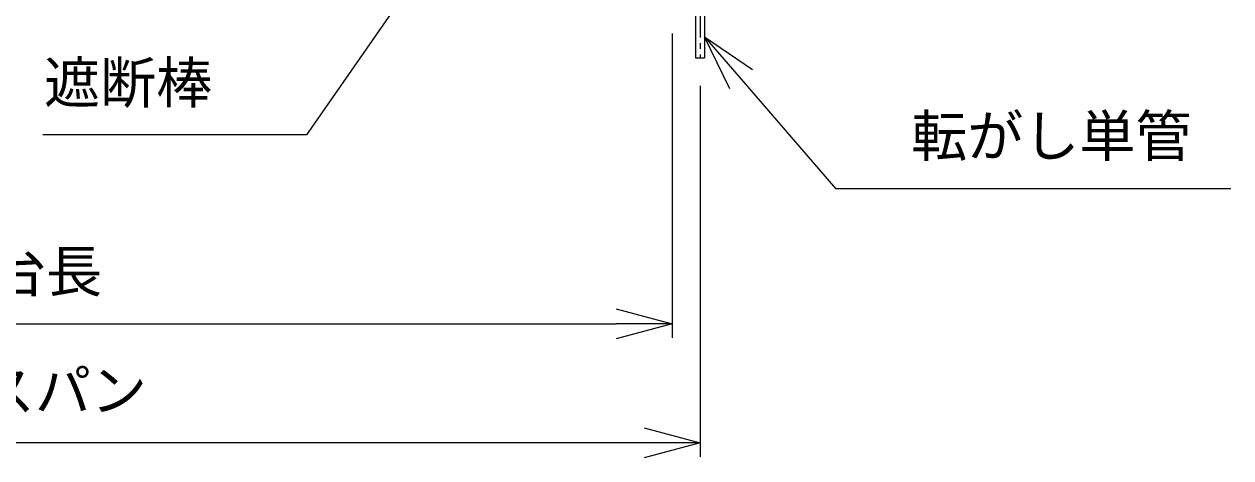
# Model space of a CAD drawing. Units: millimetres, scale not verified. Extents: x -12638 to 12166, y -17544 to 17543.
# Drawn here: x -3550 to 2908, y 10995 to 13316 of the extents above; entities that cross this region are included whole.
import ezdxf
from ezdxf.enums import TextEntityAlignment as Align

# ---------------------------------------------------------------- set-up
doc = ezdxf.new("R2010")
doc.units = ezdxf.units.MM
doc.header["$LTSCALE"] = 30
doc.linetypes.add('CHAIN2', pattern=[12, 9, -1, 1, -1])
for name, color, linetype, lineweight in [('0-9_32 補完一点鎖線', 6, 'CHAIN2', 18), ('0-A_30 補完実線', 6, 'Continuous', 18), ('0-F_05 寸法', 7, 'Continuous', 18)]:
    doc.layers.add(name, color=color, linetype=linetype, lineweight=lineweight)
doc.styles.add('ＭＳ ゴシック', font='')
doc.styles.get('ＭＳ ゴシック').set_extended_font_data('MS Gothic')

msp = doc.modelspace()

# ---------------------------------------------------------------- linework, layer by layer
at = {"layer": '0-9_32 補完一点鎖線'}
msp.add_line((67.4, 14954.06), (67.4, 13135.06), dxfattribs=at)
at = {"layer": '0-A_30 補完実線'}
for p, q in [((43.1, 13391.76), (43.1, 13135.06)), ((91.7, 13391.76), (91.7, 13135.06)), ((43.1, 13135.06), (91.7, 13135.06))]:
    msp.add_line(p, q, dxfattribs=at)
at = {"layer": '0-F_05 寸法'}
for p, q in [((-82.6, 13266.06), (-82.6, 11637.33)), ((91.7, 13248.74), (287.69, 13021.62)), ((67.4, 12985.06), (67.4, 11000.1)), ((-6682.6, 11712.33), (-382.6, 11712.33)), ((-82.6, 11712.33), (-382.6, 11712.33)), ((-232.6, 11075.1), (-6832.6, 11075.1)), ((67.4, 11075.1), (-232.6, 11075.1))]:
    msp.add_line(p, q, dxfattribs=at)
for points in [[(-1532.95, 13453.16), (-2038.81, 12722.7), (-3449.44, 12722.7)], [(226.84, 12969.1), (91.7, 13248.74), (348.55, 13074.14)], [(287.69, 13021.62), (792.36, 12436.82), (2907.92, 12436.82)], [(-382.6, 11792.72), (-82.6, 11712.33), (-382.6, 11631.95)], [(-232.6, 11155.49), (67.4, 11075.1), (-232.6, 10994.72)]]:
    msp.add_lwpolyline(points, dxfattribs=at)

# ---------------------------------------------------------------- texts
at = {"layer": '0-F_05 寸法', "style": 'ＭＳ ゴシック'}
for s, p in [('遮断棒', (-3443.81, 12827.7)), ('転がし単管', (1197.36, 12541.82)), ('荷台長', (-4032.6, 11817.33)), ('枠組スパン', (-4392.6, 11180.1))]:
    msp.add_text(s, height=219.9, dxfattribs=at).set_placement(p, align=Align.BOTTOM_LEFT)

doc.saveas('drawing.dxf')
